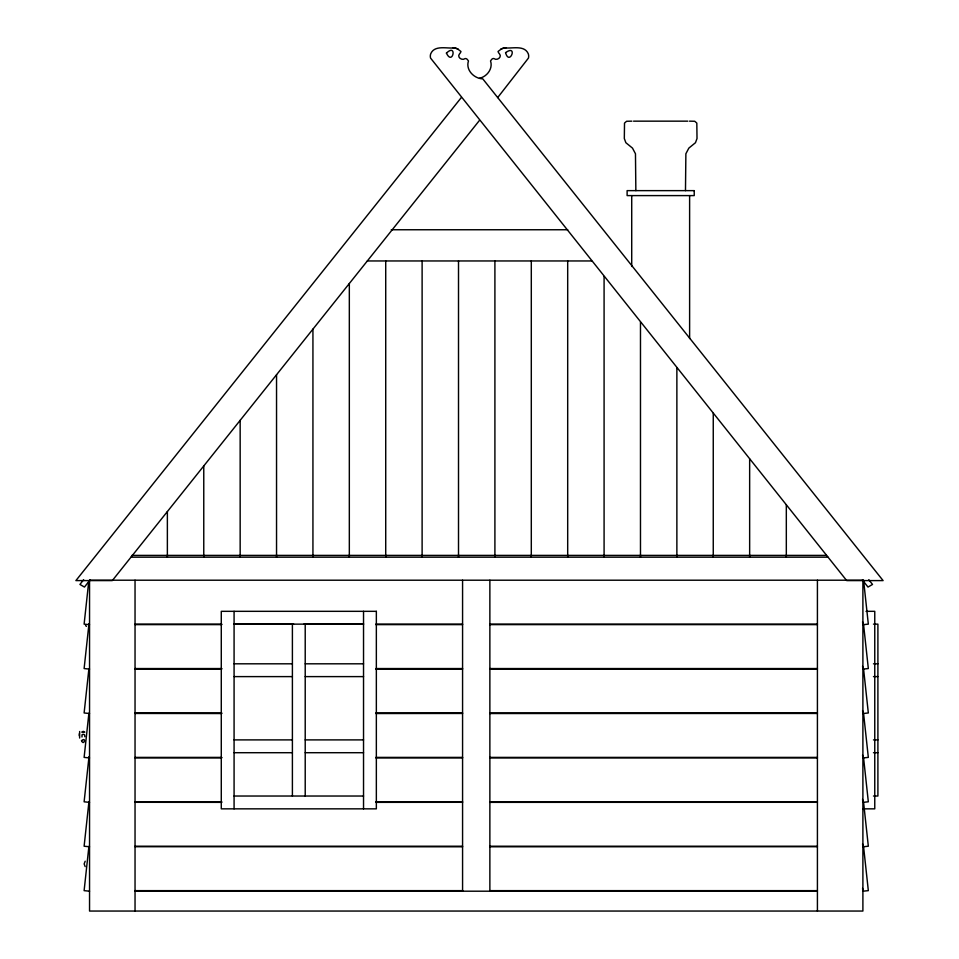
<?xml version="1.0" encoding="UTF-8"?>
<svg xmlns="http://www.w3.org/2000/svg" width="959" height="959" viewBox="0 0 959 959"><rect width="100%" height="100%" fill="white"/><g stroke="black" fill="none" stroke-linecap="round" stroke-linejoin="round"><path stroke-width="1.44" d="M88.719 581.669L84.116 624.141L89.547 624.693M88.875 624.621L84.116 668.555L89.547 669.106M88.875 669.046L84.116 712.969L89.547 713.532M88.875 713.46L84.116 757.394L89.547 757.946M88.875 757.874L84.116 801.808L89.547 802.359M88.875 802.299L84.116 846.222L89.547 846.785M88.875 846.713L84.116 890.647L89.547 891.199M84.848 736.74L84.56 734.846A1.834 1.834 0 0 0 81.983 734.846L81.983 737.003M85.171 861.218L84.152 863.915L85.171 866.612M83.637 579.727L79.933 584.439L84.464 587.064L90.014 579.991M461.303 97.566L75.905 580.591L112.299 580.591L479.5 120.366M497.697 97.566L528.409 58.127A7.121 7.121 0 0 0 528.241 53.716C524.561 45.097 512.849 48.537 505.873 47.95A10.717 10.717 0 0 0 501.461 48.885L498.069 51.474A4.783 4.783 0 0 0 499.363 53.704C502.492 57.001 496.99 61.088 493.933 58.571A2.29 2.29 0 0 0 491.775 59.326L490.528 60.932C493.166 68.604 487.004 76.672 479.5 78.254M81.695 732.125L83.277 731.357L84.848 732.125M453.127 47.95C446.139 48.537 434.451 45.097 430.759 53.716A7.121 7.121 0 0 0 430.591 58.127L846.701 580.591L883.095 580.591L482.773 78.866C474.022 78.578 465.427 69.923 468.471 60.932L467.201 59.35A2.29 2.29 0 0 0 465.079 58.607C461.998 61.052 456.508 57.001 459.637 53.716A4.783 4.783 0 0 0 460.943 51.486L457.539 48.885A10.717 10.717 0 0 0 453.127 47.962A10.609 10.609 0 0 1 458.198 49.209M631.861 121.158L626.587 121.266L624.513 123.088L624.321 138.54L625.867 142.711L632.484 148.106L635.469 153.764L635.853 190.637M633.551 121.158L687.783 121.158M689.485 121.158L694.748 121.266L696.821 123.088L697.013 138.54L695.467 142.711L688.85 148.106L685.877 153.764L685.481 190.637M391.26 229.752L567.74 229.752M367.321 260.956L591.679 260.956M131.91 555.393L826.526 555.393M130.975 557.179L828.025 557.179M866.025 611.327L874.764 611.327L874.764 808.845L863.112 808.845M234.08 623.985L293.598 623.985M304.015 623.985L363.533 623.985M135.039 624.141L221.781 624.141M234.08 624.141L363.533 624.141M375.832 624.141L462.574 624.141M489.869 624.141L817.416 624.141M873.469 624.141L877.905 624.141L877.905 796.03L873.469 796.03M135.039 624.621L221.781 624.621M375.832 624.621L462.574 624.621M489.869 624.621L817.416 624.621M234.08 663.808L292.399 663.808M305.214 663.808L363.533 663.808M873.469 663.808L877.905 663.808M135.039 668.555L221.781 668.555M375.832 668.555L462.574 668.555M489.869 668.555L817.416 668.555M135.039 669.106L221.781 669.046M375.832 669.046L462.574 669.106M489.869 669.046L817.416 669.106M234.08 676.61L292.399 676.61M305.214 676.61L363.533 676.61M873.469 676.61L877.905 676.61M135.039 712.969L221.781 712.969M375.832 712.969L462.574 712.969M489.869 712.969L817.416 712.969M135.039 713.46L221.781 713.532M375.832 713.532L462.574 713.46M489.869 713.532L817.416 713.46M234.08 739.892L292.399 739.892M305.214 739.892L363.533 739.892M873.469 739.892L877.905 739.892M234.08 752.707L292.399 752.707M305.214 752.707L363.533 752.707M873.469 752.707L877.905 752.707M135.039 757.394L221.781 757.394M375.832 757.394L462.574 757.394M489.869 757.394L817.416 757.394M135.039 757.874L221.781 757.874M375.832 757.874L462.574 757.874M489.869 757.874L817.416 757.874M234.08 796.03L363.533 796.03M135.039 801.808L221.781 801.808M375.832 801.808L462.574 801.808M489.869 801.808L817.416 801.808M135.039 802.299L221.781 802.359M375.832 802.359L462.574 802.299M489.869 802.359L817.416 802.299M135.039 846.222L462.574 846.222M489.869 846.222L817.416 846.222M135.039 846.713L462.574 846.785M489.869 846.785L817.416 846.713M135.039 890.647L462.574 890.647M489.869 890.647L817.416 890.647M135.039 891.199L817.416 891.199M86.466 626.359L85.555 625.556M868.806 579.727L872.51 584.439L867.991 587.064L862.429 579.991M863.579 580.207L868.327 624.141L862.896 624.693L862.585 621.768M863.579 624.621L868.327 668.555L862.896 669.106L862.585 666.181M863.579 669.046L868.327 712.969L862.896 713.532L862.585 710.595M863.579 713.46L868.327 757.394L862.896 757.946L862.585 755.021M863.579 757.874L868.327 801.808L862.896 802.359L862.585 799.434M863.579 802.299L868.327 846.222L862.896 846.785L862.585 843.848M863.579 846.713L868.327 890.647L862.896 891.199L862.585 888.274M817.416 580.207L817.416 911.05M786.32 504.913L786.32 557.179M749.65 458.953L749.65 557.179M713.256 413.341L713.256 557.179M689.617 195.6L689.617 338.527M676.874 367.729L676.874 557.179M640.48 322.128L640.48 557.179M631.717 195.6L631.717 266.494M604.086 276.516L604.086 557.179M567.692 260.956L567.692 557.179M531.298 260.956L531.298 557.179M494.904 260.956L494.904 557.179M489.869 580.207L489.869 891.199M462.574 580.207L462.574 891.199M458.51 260.956L458.51 557.179M422.116 260.956L422.116 557.179M385.722 260.956L385.722 557.179M363.533 611.327L363.533 808.845M349.328 283.516L349.328 557.179M312.934 329.129L312.934 557.179M305.214 624.141L305.214 796.03M292.399 624.141L292.399 796.03M276.54 374.741L276.54 557.179M240.158 420.342L240.158 557.179M234.08 611.327L234.08 808.845M203.764 465.954L203.764 557.179M167.369 511.567L167.369 557.179M135.039 580.207L135.039 911.05M88.731 623.686L88.731 626.97M88.731 713.46L88.731 716.541M88.731 756.771L88.731 759.828M88.731 801.58L88.731 804.613M88.731 846.389L88.731 849.398M79.633 731.489L79.633 738.046M79.273 733.755L79.273 735.781M82.798 732.196A1.834 1.307 0 0 1 83.745 732.196M500.802 49.209A10.609 10.609 0 0 1 505.873 47.962M446.426 53.093C452.66 66.447 457.587 42.58 446.426 53.093M81.515 740.624C83.877 746.581 86.825 736.356 81.515 740.624M505.561 52.637C509.457 66.662 518.375 43.706 505.561 52.637M694.232 190.637L627.114 190.637L627.114 195.6L694.232 195.6L694.232 190.637M862.896 580.207L89.547 580.207L89.547 911.05L862.896 911.05L862.896 580.207M376.348 611.327L221.277 611.327L221.277 808.845L376.348 808.845L376.348 611.327"/></g></svg>
